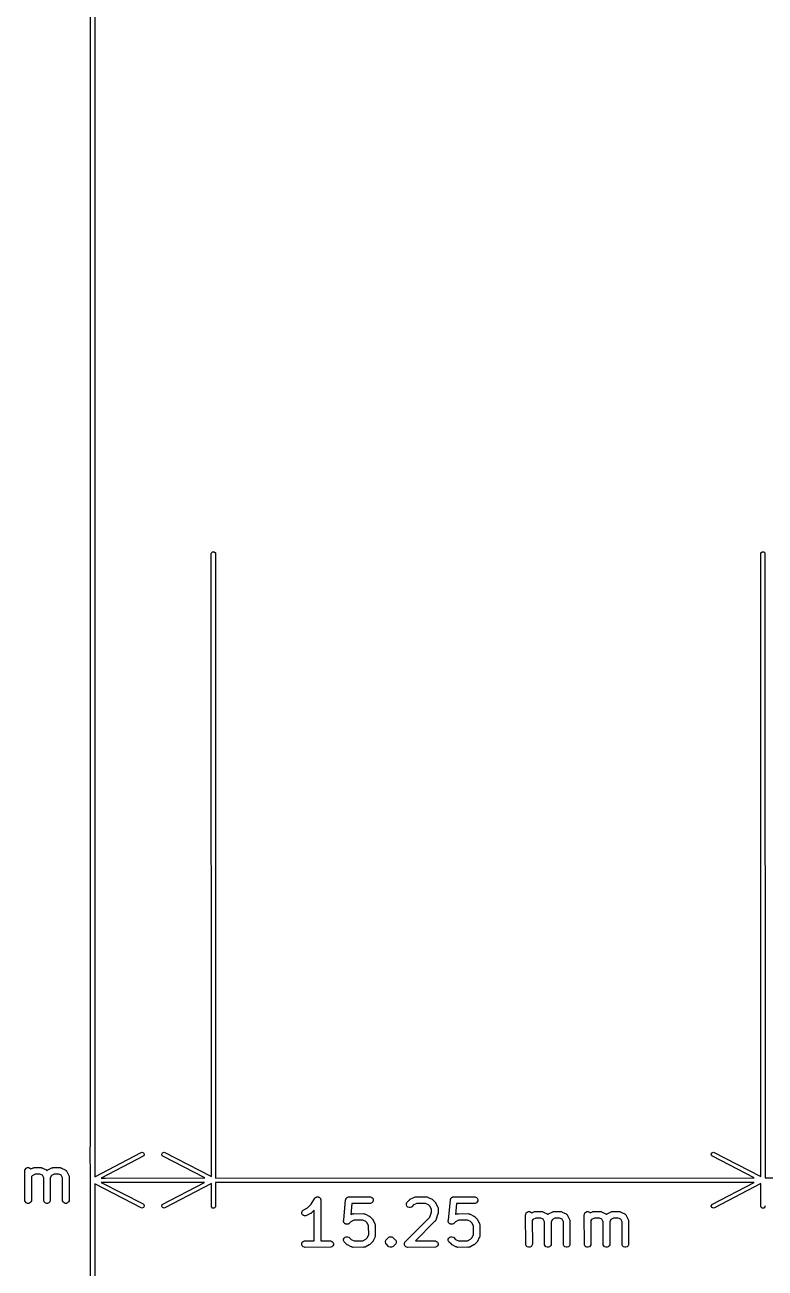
# Model space of a CAD drawing. Extents: x 1.72 to 6, y -6.81 to -0.58.
# Drawn here: x 2.489 to 3.152, y -6.063 to -4.949 of the extents above; entities that cross this region are included whole.
import ezdxf

# ---------------------------------------------------------------- set-up
doc = ezdxf.new("R2010")
doc.units = 0
doc.header["$MEASUREMENT"] = 0
doc.layers.add('BLACK', color=7, linetype='CONTINUOUS')

msp = doc.modelspace()

# ---------------------------------------------------------------- linework, layer by layer
at = {"layer": 'BLACK', "linetype": 'CONTINUOUS'}
for p, q in [((2.5474, -5.954), (2.5473, -4.1456)), ((2.5511, -4.1456), (2.5512, -5.9812)), ((2.6555, -5.4232), (2.6557, -5.4225)), ((2.6557, -5.4225), (2.6567, -5.4214)), ((2.6567, -5.4214), (2.6582, -5.4214)), ((2.6582, -5.4214), (2.6593, -5.4225)), ((2.6593, -5.4225), (2.6594, -5.9824)), ((3.1476, -5.4232), (3.1478, -5.4225)), ((3.1478, -5.4225), (3.1489, -5.4214)), ((3.1489, -5.4214), (3.1504, -5.4214)), ((3.1504, -5.4214), (3.1514, -5.4225)), ((3.1514, -5.4225), (3.1516, -5.9823)), ((2.6557, -5.9811), (2.6555, -5.4232)), ((3.1478, -5.9811), (3.1476, -5.4232)), ((2.5472, -5.9547), (2.5474, -5.954)), ((2.5473, -5.9839), (2.5472, -5.9547)), ((2.5512, -5.9812), (2.5927, -5.9594)), ((2.5951, -5.9624), (2.5569, -5.9824)), ((2.5927, -5.9594), (2.5934, -5.9592)), ((2.5934, -5.9592), (2.5948, -5.9597)), ((2.5948, -5.9597), (2.5955, -5.961)), ((2.5955, -5.961), (2.5951, -5.9624)), ((2.6112, -5.961), (2.6119, -5.9597)), ((2.6116, -5.9624), (2.6112, -5.961)), ((2.6122, -5.9629), (2.6116, -5.9624)), ((2.6119, -5.9597), (2.6133, -5.9592)), ((2.6497, -5.9823), (2.6122, -5.9629)), ((2.6133, -5.9592), (2.6557, -5.9811)), ((3.1033, -5.961), (3.104, -5.9597)), ((3.1037, -5.9624), (3.1033, -5.961)), ((3.1043, -5.9629), (3.1037, -5.9624)), ((3.104, -5.9597), (3.1054, -5.9592)), ((3.1418, -5.9823), (3.1043, -5.9629)), ((3.1054, -5.9592), (3.1478, -5.9811)), ((2.4886, -5.9759), (2.4887, -5.9753)), ((2.4887, -6.0027), (2.4886, -5.9759)), ((2.4887, -5.9753), (2.4891, -5.9743)), ((2.4891, -5.9743), (2.4899, -5.9735)), ((2.4899, -5.9735), (2.491, -5.973)), ((2.491, -5.973), (2.4921, -5.973)), ((2.4921, -5.973), (2.4932, -5.9735)), ((2.4932, -5.9735), (2.494, -5.9742)), ((2.494, -5.9742), (2.4959, -5.9733)), ((2.4978, -5.9789), (2.4951, -5.9803)), ((2.4959, -5.9733), (2.4964, -5.9731)), ((2.4964, -5.9731), (2.4965, -5.9731)), ((2.4965, -5.9731), (2.4966, -5.973)), ((2.4966, -5.973), (2.4972, -5.973)), ((2.4972, -5.973), (2.4976, -5.973)), ((2.4976, -5.973), (2.4976, -5.973)), ((2.4976, -5.973), (2.5028, -5.973)), ((2.502, -5.9788), (2.4978, -5.9789)), ((2.5043, -5.9799), (2.502, -5.9788)), ((2.5028, -5.973), (2.5034, -5.973)), ((2.5034, -5.973), (2.5035, -5.9731)), ((2.5035, -5.9731), (2.5036, -5.9731)), ((2.5036, -5.9731), (2.5041, -5.9733)), ((2.5041, -5.9733), (2.5045, -5.9735)), ((2.5055, -5.9821), (2.5043, -5.9799)), ((2.5045, -5.9735), (2.5045, -5.9735)), ((2.5045, -5.9735), (2.5079, -5.9751)), ((2.5079, -5.9751), (2.508, -5.9752)), ((2.508, -5.9752), (2.508, -5.9752)), ((2.508, -5.9752), (2.5081, -5.9753)), ((2.5081, -5.9753), (2.5084, -5.9755)), ((2.5084, -5.9755), (2.5084, -5.9755)), ((2.5084, -5.9755), (2.5085, -5.9755)), ((2.5085, -5.9755), (2.5087, -5.9754)), ((2.5087, -5.9754), (2.5088, -5.9752)), ((2.5088, -5.9752), (2.5091, -5.9751)), ((2.5091, -5.9751), (2.5127, -5.9733)), ((2.5125, -5.98), (2.5113, -5.9823)), ((2.5147, -5.9789), (2.5125, -5.98)), ((2.5127, -5.9733), (2.5133, -5.9731)), ((2.5133, -5.9731), (2.5134, -5.9731)), ((2.5134, -5.9731), (2.5135, -5.973)), ((2.5135, -5.973), (2.514, -5.973)), ((2.514, -5.973), (2.5144, -5.973)), ((2.5144, -5.973), (2.5145, -5.973)), ((2.5145, -5.973), (2.5197, -5.973)), ((2.5189, -5.9788), (2.5147, -5.9789)), ((2.5212, -5.9799), (2.5189, -5.9788)), ((2.5197, -5.973), (2.5203, -5.973)), ((2.5203, -5.973), (2.5204, -5.9731)), ((2.5204, -5.9731), (2.5205, -5.9731)), ((2.5205, -5.9731), (2.521, -5.9733)), ((2.521, -5.9733), (2.5213, -5.9735)), ((2.5224, -5.9821), (2.5212, -5.9799)), ((2.5213, -5.9735), (2.5214, -5.9735)), ((2.5214, -5.9735), (2.5248, -5.9751)), ((2.5248, -5.9751), (2.5249, -5.9752)), ((2.5249, -5.9752), (2.5249, -5.9752)), ((2.5249, -5.9752), (2.525, -5.9753)), ((2.525, -5.9753), (2.5252, -5.9755)), ((2.5252, -5.9755), (2.5255, -5.9757)), ((2.5255, -5.9757), (2.5258, -5.976)), ((2.5258, -5.976), (2.5259, -5.9762)), ((2.5259, -5.9762), (2.526, -5.9763)), ((2.526, -5.9763), (2.5261, -5.9766)), ((2.5261, -5.9766), (2.528, -5.9802)), ((2.4951, -5.9803), (2.4945, -5.9809)), ((2.4945, -5.9809), (2.4945, -6.0022)), ((2.5055, -6.0027), (2.5055, -5.9821)), ((2.5113, -5.9823), (2.5114, -6.0022)), ((2.5224, -6.0027), (2.5224, -5.9821)), ((2.528, -5.9802), (2.5282, -5.9808)), ((2.5282, -5.9808), (2.5282, -5.9809)), ((2.5282, -5.9809), (2.5282, -5.981)), ((2.5282, -5.981), (2.5282, -5.9815)), ((2.5282, -5.9815), (2.5282, -5.9819)), ((2.5282, -5.9819), (2.5282, -5.982)), ((2.5282, -5.982), (2.5283, -6.0022)), ((2.5473, -5.9841), (2.5473, -5.9839)), ((2.5473, -5.9843), (2.5473, -5.9841)), ((2.5473, -5.9844), (2.5473, -5.9843)), ((2.5473, -5.9846), (2.5473, -5.9844)), ((2.5474, -6.0039), (2.5473, -5.9846)), ((2.5934, -6.0093), (2.5512, -5.9875)), ((2.5512, -5.9875), (2.5512, -6.0032)), ((2.5569, -5.9824), (2.5605, -5.9824)), ((2.5593, -5.9862), (2.557, -5.9862)), ((2.557, -5.9862), (2.5945, -6.0056)), ((2.56, -5.9862), (2.5593, -5.9862)), ((2.5593, -5.9862), (2.5593, -5.9862)), ((2.6495, -5.9862), (2.56, -5.9862)), ((2.5605, -5.9824), (2.6497, -5.9823)), ((2.6116, -6.0061), (2.6495, -5.9862)), ((2.6557, -5.9873), (2.614, -6.0091)), ((2.6557, -6.0081), (2.6557, -5.9873)), ((2.6594, -5.9824), (3.1418, -5.9823)), ((3.1417, -5.9862), (2.6594, -5.9862)), ((2.6594, -5.9862), (2.6594, -6.0073)), ((3.1037, -6.0061), (3.1417, -5.9862)), ((3.1478, -5.9873), (3.1062, -6.0091)), ((3.1478, -6.0081), (3.1478, -5.9873)), ((3.1516, -5.9823), (3.6253, -5.9823)), ((2.4945, -6.0022), (2.4945, -6.0027)), ((2.5114, -6.0022), (2.5113, -6.0027)), ((2.5283, -6.0022), (2.5282, -6.0027)), ((2.7449, -6.0057), (2.7483, -6.0005)), ((2.7483, -6.0005), (2.7487, -6.0001)), ((2.7483, -6.0005), (2.7483, -6.0005)), ((2.7483, -6.0005), (2.7483, -6.0005)), ((2.7483, -6.0005), (2.7483, -6.0005)), ((2.7487, -6.0001), (2.7489, -5.9999)), ((2.7489, -5.9999), (2.7491, -5.9997)), ((2.7491, -5.9997), (2.7494, -5.9996)), ((2.7494, -5.9996), (2.7496, -5.9994)), ((2.7496, -5.9994), (2.7499, -5.9994)), ((2.7499, -5.9994), (2.7502, -5.9993)), ((2.7502, -5.9993), (2.7505, -5.9993)), ((2.7505, -5.9993), (2.7507, -5.9992)), ((2.7507, -5.9992), (2.751, -5.9993)), ((2.751, -5.9993), (2.7513, -5.9993)), ((2.7513, -5.9993), (2.7516, -5.9994)), ((2.7516, -5.9994), (2.7519, -5.9994)), ((2.7519, -5.9994), (2.7521, -5.9996)), ((2.7521, -5.9996), (2.7524, -5.9997)), ((2.7524, -5.9997), (2.7526, -5.9999)), ((2.7526, -5.9999), (2.7528, -6.0001)), ((2.7528, -6.0001), (2.753, -6.0003)), ((2.753, -6.0003), (2.7532, -6.0005)), ((2.7532, -6.0005), (2.7533, -6.0008)), ((2.7533, -6.0008), (2.7535, -6.001)), ((2.7535, -6.001), (2.7535, -6.0013)), ((2.7535, -6.0013), (2.7536, -6.0016)), ((2.7536, -6.0016), (2.7536, -6.0019)), ((2.7536, -6.0019), (2.7537, -6.0022)), ((2.7537, -6.0022), (2.7536, -6.0024)), ((2.7742, -6.0202), (2.7759, -6.0019)), ((2.7759, -6.0019), (2.776, -6.0017)), ((2.776, -6.0013), (2.7763, -6.0009)), ((2.776, -6.0015), (2.776, -6.0013)), ((2.776, -6.0016), (2.776, -6.0015)), ((2.776, -6.0017), (2.776, -6.0016)), ((2.7763, -6.0009), (2.7764, -6.0005)), ((2.7764, -6.0005), (2.7765, -6.0004)), ((2.7765, -6.0004), (2.7766, -6.0003)), ((2.7766, -6.0003), (2.7769, -6)), ((2.7769, -6), (2.7772, -5.9997)), ((2.7772, -5.9997), (2.7774, -5.9996)), ((2.7774, -5.9996), (2.7775, -5.9996)), ((2.7775, -5.9996), (2.7779, -5.9994)), ((2.7779, -5.9994), (2.7783, -5.9993)), ((2.7783, -5.9993), (2.7784, -5.9993)), ((2.7784, -5.9993), (2.7786, -5.9992)), ((2.7786, -5.9992), (2.779, -5.9993)), ((2.779, -5.9993), (2.7976, -5.9992)), ((2.7976, -5.9992), (2.7982, -5.9993)), ((2.7982, -5.9993), (2.7993, -5.9997)), ((2.7993, -5.9997), (2.8001, -6.0005)), ((2.8001, -6.0005), (2.8005, -6.0016)), ((2.8005, -6.0016), (2.8005, -6.0027)), ((2.8308, -6.0043), (2.833, -6.0019)), ((2.833, -6.0019), (2.8333, -6.0018)), ((2.8333, -6.0018), (2.8333, -6.0017)), ((2.8333, -6.0017), (2.8334, -6.0017)), ((2.8334, -6.0017), (2.8335, -6.0016)), ((2.8335, -6.0016), (2.8338, -6.0014)), ((2.8338, -6.0014), (2.8375, -5.9995)), ((2.8375, -5.9995), (2.8381, -5.9993)), ((2.8381, -5.9993), (2.8382, -5.9993)), ((2.8382, -5.9993), (2.8383, -5.9993)), ((2.8383, -5.9993), (2.8388, -5.9993)), ((2.8388, -5.9993), (2.8392, -5.9992)), ((2.8392, -5.9992), (2.8393, -5.9993)), ((2.8393, -5.9993), (2.8482, -5.9992)), ((2.8482, -5.9992), (2.8488, -5.9993)), ((2.8488, -5.9993), (2.8489, -5.9993)), ((2.8489, -5.9993), (2.849, -5.9993)), ((2.849, -5.9993), (2.8495, -5.9996)), ((2.8495, -5.9996), (2.8499, -5.9997)), ((2.8499, -5.9997), (2.8499, -5.9998)), ((2.8499, -5.9998), (2.8533, -6.0014)), ((2.8533, -6.0014), (2.8536, -6.0015)), ((2.8536, -6.0015), (2.8536, -6.0016)), ((2.8536, -6.0016), (2.8537, -6.0016)), ((2.8537, -6.0016), (2.8538, -6.0017)), ((2.8538, -6.0017), (2.854, -6.002)), ((2.854, -6.002), (2.8559, -6.0038)), ((2.8679, -6.0202), (2.8697, -6.0019)), ((2.8697, -6.0015), (2.8698, -6.0013)), ((2.8697, -6.0016), (2.8697, -6.0015)), ((2.8697, -6.0017), (2.8697, -6.0016)), ((2.8697, -6.0019), (2.8697, -6.0017)), ((2.8698, -6.0013), (2.87, -6.0009)), ((2.87, -6.0009), (2.8702, -6.0005)), ((2.8702, -6.0005), (2.8703, -6.0004)), ((2.8703, -6.0003), (2.8707, -6)), ((2.8703, -6.0004), (2.8703, -6.0003)), ((2.8707, -6), (2.871, -5.9997)), ((2.871, -5.9997), (2.8711, -5.9996)), ((2.8711, -5.9996), (2.8712, -5.9996)), ((2.8712, -5.9996), (2.8716, -5.9994)), ((2.8716, -5.9994), (2.872, -5.9993)), ((2.872, -5.9993), (2.8722, -5.9993)), ((2.8722, -5.9993), (2.8723, -5.9992)), ((2.8723, -5.9992), (2.8727, -5.9993)), ((2.8727, -5.9993), (2.8914, -5.9992)), ((2.8914, -5.9992), (2.8919, -5.9993)), ((2.8919, -5.9993), (2.893, -5.9997)), ((2.893, -5.9997), (2.8938, -6.0005)), ((2.8938, -6.0005), (2.8943, -6.0016)), ((2.8943, -6.0016), (2.8943, -6.0027)), ((2.4891, -6.0038), (2.4887, -6.0027)), ((2.4899, -6.0046), (2.4891, -6.0038)), ((2.491, -6.0051), (2.4899, -6.0046)), ((2.4921, -6.0051), (2.491, -6.0051)), ((2.4932, -6.0046), (2.4921, -6.0051)), ((2.494, -6.0038), (2.4932, -6.0046)), ((2.4945, -6.0027), (2.494, -6.0038)), ((2.506, -6.0038), (2.5055, -6.0027)), ((2.5068, -6.0046), (2.506, -6.0038)), ((2.5079, -6.0051), (2.5068, -6.0046)), ((2.509, -6.0051), (2.5079, -6.0051)), ((2.5101, -6.0046), (2.509, -6.0051)), ((2.5109, -6.0038), (2.5101, -6.0046)), ((2.5113, -6.0027), (2.5109, -6.0038)), ((2.5229, -6.0038), (2.5224, -6.0027)), ((2.5237, -6.0046), (2.5229, -6.0038)), ((2.5247, -6.0051), (2.5237, -6.0046)), ((2.5259, -6.0051), (2.5247, -6.0051)), ((2.5269, -6.0046), (2.5259, -6.0051)), ((2.5278, -6.0038), (2.5269, -6.0046)), ((2.5282, -6.0027), (2.5278, -6.0038)), ((2.5474, -6.2776), (2.5474, -6.0039)), ((2.5512, -6.0032), (2.5512, -6.0073)), ((2.5512, -6.0073), (2.5512, -6.0074)), ((2.5512, -6.0074), (2.5512, -6.2776)), ((2.5948, -6.0088), (2.5934, -6.0093)), ((2.5945, -6.0056), (2.5951, -6.0061)), ((2.5955, -6.0075), (2.5948, -6.0088)), ((2.5951, -6.0061), (2.5955, -6.0075)), ((2.6112, -6.0075), (2.6116, -6.0061)), ((2.6119, -6.0088), (2.6112, -6.0075)), ((2.6133, -6.0093), (2.6119, -6.0088)), ((2.614, -6.0091), (2.6133, -6.0093)), ((2.6567, -6.0092), (2.6557, -6.0081)), ((2.6582, -6.0092), (2.6567, -6.0092)), ((2.6593, -6.0081), (2.6582, -6.0092)), ((2.6594, -6.0073), (2.6593, -6.0081)), ((2.7366, -6.013), (2.7369, -6.0119)), ((2.7367, -6.0142), (2.7366, -6.013)), ((2.7369, -6.0119), (2.7377, -6.0111)), ((2.7377, -6.0111), (2.7416, -6.0091)), ((2.7416, -6.0091), (2.7449, -6.0057)), ((2.7478, -6.0111), (2.7453, -6.0136)), ((2.7478, -6.0386), (2.7478, -6.0111)), ((2.7536, -6.0024), (2.7537, -6.0386)), ((2.7815, -6.0051), (2.7805, -6.0149)), ((2.7982, -6.0051), (2.7815, -6.0051)), ((2.7993, -6.0046), (2.7982, -6.0051)), ((2.8001, -6.0038), (2.7993, -6.0046)), ((2.8005, -6.0027), (2.8001, -6.0038)), ((2.8303, -6.0053), (2.8308, -6.0043)), ((2.8303, -6.0065), (2.8303, -6.0053)), ((2.8308, -6.0075), (2.8303, -6.0065)), ((2.8316, -6.0084), (2.8308, -6.0075)), ((2.8327, -6.0088), (2.8316, -6.0084)), ((2.8338, -6.0088), (2.8327, -6.0088)), ((2.8349, -6.0084), (2.8338, -6.0088)), ((2.8353, -6.008), (2.8349, -6.0084)), ((2.8368, -6.0065), (2.8353, -6.008)), ((2.8395, -6.0051), (2.8368, -6.0065)), ((2.8475, -6.0051), (2.8395, -6.0051)), ((2.8502, -6.0064), (2.8475, -6.0051)), ((2.8514, -6.0076), (2.8502, -6.0064)), ((2.8528, -6.0103), (2.8514, -6.0076)), ((2.8514, -6.0174), (2.8528, -6.0128)), ((2.8528, -6.0128), (2.8528, -6.0103)), ((2.8559, -6.0038), (2.8561, -6.004)), ((2.8561, -6.004), (2.8562, -6.0041)), ((2.8562, -6.0041), (2.8562, -6.0042)), ((2.8562, -6.0042), (2.8563, -6.0043)), ((2.8563, -6.0043), (2.8565, -6.0046)), ((2.8565, -6.0046), (2.8584, -6.0083)), ((2.8584, -6.0083), (2.8586, -6.0089)), ((2.8586, -6.0089), (2.8586, -6.009)), ((2.8586, -6.009), (2.8586, -6.0091)), ((2.8586, -6.0091), (2.8586, -6.0097)), ((2.8586, -6.0097), (2.8587, -6.01)), ((2.8587, -6.01), (2.8586, -6.0101)), ((2.8586, -6.0101), (2.8587, -6.0134)), ((2.8587, -6.0134), (2.8587, -6.0137)), ((2.8752, -6.0051), (2.8743, -6.0149)), ((2.8919, -6.0051), (2.8752, -6.0051)), ((2.893, -6.0046), (2.8919, -6.0051)), ((2.8938, -6.0038), (2.893, -6.0046)), ((2.8943, -6.0027), (2.8938, -6.0038)), ((2.9376, -6.0136), (2.9385, -6.0128)), ((2.9385, -6.0128), (2.9395, -6.0124)), ((2.9395, -6.0124), (2.9407, -6.0124)), ((2.9407, -6.0124), (2.9417, -6.0128)), ((2.9417, -6.0128), (2.9425, -6.0136)), ((2.9425, -6.0136), (2.9444, -6.0126)), ((2.9444, -6.0126), (2.9449, -6.0124)), ((2.9449, -6.0124), (2.9451, -6.0124)), ((2.9451, -6.0124), (2.9451, -6.0124)), ((2.9451, -6.0124), (2.9457, -6.0124)), ((2.9457, -6.0124), (2.9461, -6.0124)), ((2.9461, -6.0124), (2.9462, -6.0124)), ((2.9462, -6.0124), (2.9513, -6.0123)), ((2.9513, -6.0123), (2.9519, -6.0124)), ((2.9519, -6.0124), (2.952, -6.0124)), ((2.952, -6.0124), (2.9521, -6.0124)), ((2.9521, -6.0124), (2.9526, -6.0127)), ((2.9526, -6.0127), (2.953, -6.0128)), ((2.953, -6.0128), (2.953, -6.0129)), ((2.953, -6.0129), (2.9564, -6.0145)), ((2.9577, -6.0145), (2.9613, -6.0126)), ((2.9613, -6.0126), (2.9618, -6.0124)), ((2.9618, -6.0124), (2.9619, -6.0124)), ((2.9619, -6.0124), (2.962, -6.0124)), ((2.962, -6.0124), (2.9626, -6.0124)), ((2.9626, -6.0124), (2.963, -6.0124)), ((2.963, -6.0124), (2.9682, -6.0123)), ((2.963, -6.0124), (2.963, -6.0124)), ((2.9682, -6.0123), (2.9688, -6.0124)), ((2.9688, -6.0124), (2.9689, -6.0124)), ((2.9689, -6.0124), (2.969, -6.0124)), ((2.969, -6.0124), (2.9695, -6.0127)), ((2.9695, -6.0127), (2.9699, -6.0128)), ((2.9699, -6.0128), (2.9699, -6.0129)), ((2.9699, -6.0129), (2.9733, -6.0145)), ((2.9901, -6.0136), (2.991, -6.0128)), ((2.991, -6.0128), (2.992, -6.0124)), ((2.992, -6.0124), (2.9932, -6.0124)), ((2.9932, -6.0124), (2.9942, -6.0128)), ((2.9942, -6.0128), (2.995, -6.0136)), ((2.995, -6.0136), (2.9969, -6.0126)), ((2.9969, -6.0126), (2.9974, -6.0124)), ((2.9974, -6.0124), (2.9975, -6.0124)), ((2.9975, -6.0124), (2.9976, -6.0124)), ((2.9976, -6.0124), (2.9982, -6.0124)), ((2.9982, -6.0124), (2.9986, -6.0124)), ((2.9986, -6.0124), (2.9987, -6.0124)), ((2.9987, -6.0124), (3.0038, -6.0123)), ((3.0038, -6.0123), (3.0044, -6.0124)), ((3.0044, -6.0124), (3.0045, -6.0124)), ((3.0045, -6.0124), (3.0046, -6.0124)), ((3.0046, -6.0124), (3.0051, -6.0127)), ((3.0051, -6.0127), (3.0055, -6.0128)), ((3.0055, -6.0128), (3.0055, -6.0129)), ((3.0055, -6.0129), (3.0089, -6.0145)), ((3.0102, -6.0145), (3.0138, -6.0126)), ((3.0138, -6.0126), (3.0143, -6.0124)), ((3.0143, -6.0124), (3.0144, -6.0124)), ((3.0144, -6.0124), (3.0145, -6.0124)), ((3.0145, -6.0124), (3.0151, -6.0124)), ((3.0151, -6.0124), (3.0155, -6.0124)), ((3.0155, -6.0124), (3.0207, -6.0123)), ((3.0155, -6.0124), (3.0155, -6.0124)), ((3.0207, -6.0123), (3.0213, -6.0124)), ((3.0213, -6.0124), (3.0214, -6.0124)), ((3.0214, -6.0124), (3.0215, -6.0124)), ((3.0215, -6.0124), (3.022, -6.0127)), ((3.022, -6.0127), (3.0224, -6.0128)), ((3.0224, -6.0128), (3.0224, -6.0129)), ((3.0224, -6.0129), (3.0258, -6.0145)), ((3.1033, -6.0075), (3.1037, -6.0061)), ((3.104, -6.0088), (3.1033, -6.0075)), ((3.1054, -6.0093), (3.104, -6.0088)), ((3.1062, -6.0091), (3.1054, -6.0093)), ((3.1489, -6.0092), (3.1478, -6.0081)), ((3.1504, -6.0092), (3.1489, -6.0092)), ((3.1514, -6.0081), (3.1504, -6.0092)), ((3.1516, -6.0073), (3.1514, -6.0081)), ((2.7372, -6.0152), (2.7367, -6.0142)), ((2.738, -6.016), (2.7372, -6.0152)), ((2.7391, -6.0163), (2.738, -6.016)), ((2.7403, -6.0163), (2.7391, -6.0163)), ((2.7408, -6.016), (2.7403, -6.0163)), ((2.7445, -6.0141), (2.7408, -6.016)), ((2.7449, -6.014), (2.7445, -6.0141)), ((2.745, -6.0139), (2.7449, -6.014)), ((2.7451, -6.0139), (2.745, -6.0139)), ((2.7453, -6.0136), (2.7451, -6.0138)), ((2.7451, -6.0138), (2.7451, -6.0139)), ((2.7741, -6.0203), (2.7742, -6.0202)), ((2.7741, -6.0207), (2.7741, -6.0203)), ((2.7741, -6.0212), (2.7741, -6.0207)), ((2.7741, -6.0213), (2.7741, -6.0212)), ((2.7741, -6.0215), (2.7741, -6.0213)), ((2.7743, -6.0219), (2.7741, -6.0215)), ((2.7744, -6.0223), (2.7743, -6.0219)), ((2.7745, -6.0224), (2.7744, -6.0223)), ((2.7745, -6.0225), (2.7745, -6.0224)), ((2.7748, -6.0229), (2.7745, -6.0225)), ((2.7751, -6.0232), (2.7748, -6.0229)), ((2.7753, -6.0233), (2.7751, -6.0232)), ((2.7754, -6.0234), (2.7753, -6.0233)), ((2.7758, -6.0235), (2.7754, -6.0234)), ((2.7761, -6.0237), (2.7758, -6.0235)), ((2.7763, -6.0237), (2.7761, -6.0237)), ((2.7764, -6.0238), (2.7763, -6.0237)), ((2.7769, -6.0238), (2.7764, -6.0238)), ((2.7773, -6.0238), (2.7769, -6.0238)), ((2.7774, -6.0238), (2.7773, -6.0238)), ((2.7776, -6.0238), (2.7774, -6.0238)), ((2.778, -6.0236), (2.7776, -6.0238)), ((2.7784, -6.0235), (2.778, -6.0236)), ((2.7785, -6.0234), (2.7784, -6.0235)), ((2.7786, -6.0234), (2.7785, -6.0234)), ((2.7791, -6.023), (2.7786, -6.0234)), ((2.7805, -6.0215), (2.7791, -6.023)), ((2.7805, -6.0149), (2.7813, -6.0145)), ((2.7832, -6.0201), (2.7805, -6.0215)), ((2.7813, -6.0145), (2.7818, -6.0143)), ((2.7818, -6.0143), (2.7819, -6.0143)), ((2.7819, -6.0143), (2.782, -6.0143)), ((2.782, -6.0143), (2.7826, -6.0143)), ((2.7826, -6.0143), (2.783, -6.0142)), ((2.783, -6.0142), (2.7831, -6.0143)), ((2.7831, -6.0143), (2.792, -6.0142)), ((2.7912, -6.0201), (2.7832, -6.0201)), ((2.7939, -6.0214), (2.7912, -6.0201)), ((2.792, -6.0142), (2.7926, -6.0143)), ((2.7926, -6.0143), (2.7927, -6.0143)), ((2.7927, -6.0143), (2.7928, -6.0143)), ((2.7928, -6.0143), (2.7933, -6.0146)), ((2.7933, -6.0146), (2.7936, -6.0147)), ((2.7936, -6.0147), (2.7937, -6.0147)), ((2.7937, -6.0147), (2.7971, -6.0164)), ((2.7952, -6.0226), (2.7939, -6.0214)), ((2.7965, -6.0253), (2.7952, -6.0226)), ((2.7971, -6.0164), (2.7973, -6.0165)), ((2.7973, -6.0165), (2.7974, -6.0166)), ((2.7974, -6.0166), (2.7974, -6.0166)), ((2.7974, -6.0166), (2.7976, -6.0167)), ((2.7976, -6.0167), (2.7978, -6.017)), ((2.7978, -6.017), (2.7997, -6.0188)), ((2.7997, -6.0188), (2.7999, -6.019)), ((2.7999, -6.019), (2.8, -6.0191)), ((2.8, -6.0191), (2.8, -6.0192)), ((2.8, -6.0192), (2.8001, -6.0193)), ((2.8001, -6.0193), (2.8002, -6.0196)), ((2.8002, -6.0196), (2.8021, -6.0233)), ((2.8021, -6.0233), (2.8023, -6.0239)), ((2.8023, -6.0239), (2.8023, -6.024)), ((2.8023, -6.024), (2.8024, -6.0241)), ((2.8024, -6.0241), (2.8024, -6.0246)), ((2.8289, -6.0399), (2.8514, -6.0174)), ((2.8556, -6.0214), (2.8384, -6.0386)), ((2.8557, -6.0214), (2.8556, -6.0214)), ((2.856, -6.021), (2.8557, -6.0214)), ((2.8563, -6.0207), (2.856, -6.021)), ((2.8564, -6.0206), (2.8563, -6.0207)), ((2.8567, -6.02), (2.8564, -6.0205)), ((2.8564, -6.0205), (2.8564, -6.0206)), ((2.8585, -6.0144), (2.8567, -6.02)), ((2.8586, -6.014), (2.8585, -6.0144)), ((2.8587, -6.0138), (2.8586, -6.0138)), ((2.8586, -6.0138), (2.8586, -6.014)), ((2.8587, -6.0137), (2.8587, -6.0138)), ((2.8678, -6.0203), (2.8679, -6.0202)), ((2.8678, -6.0207), (2.8678, -6.0203)), ((2.8678, -6.0212), (2.8678, -6.0207)), ((2.8678, -6.0213), (2.8678, -6.0212)), ((2.8678, -6.0215), (2.8678, -6.0213)), ((2.868, -6.0219), (2.8678, -6.0215)), ((2.8681, -6.0223), (2.868, -6.0219)), ((2.8682, -6.0224), (2.8681, -6.0223)), ((2.8683, -6.0225), (2.8682, -6.0224)), ((2.8686, -6.0229), (2.8683, -6.0225)), ((2.8689, -6.0232), (2.8686, -6.0229)), ((2.869, -6.0233), (2.8689, -6.0232)), ((2.8691, -6.0234), (2.869, -6.0233)), ((2.8695, -6.0235), (2.8691, -6.0234)), ((2.8699, -6.0237), (2.8695, -6.0235)), ((2.87, -6.0237), (2.8699, -6.0237)), ((2.8702, -6.0238), (2.87, -6.0237)), ((2.8706, -6.0238), (2.8702, -6.0238)), ((2.871, -6.0238), (2.8706, -6.0238)), ((2.8712, -6.0238), (2.871, -6.0238)), ((2.8713, -6.0238), (2.8712, -6.0238)), ((2.8717, -6.0236), (2.8713, -6.0238)), ((2.8721, -6.0235), (2.8717, -6.0236)), ((2.8722, -6.0234), (2.8721, -6.0235)), ((2.8724, -6.0234), (2.8722, -6.0234)), ((2.8728, -6.023), (2.8724, -6.0234)), ((2.8743, -6.0215), (2.8728, -6.023)), ((2.8743, -6.0149), (2.875, -6.0145)), ((2.877, -6.0201), (2.8743, -6.0215)), ((2.875, -6.0145), (2.8756, -6.0143)), ((2.8756, -6.0143), (2.8757, -6.0143)), ((2.8757, -6.0143), (2.8758, -6.0143)), ((2.8758, -6.0143), (2.8763, -6.0143)), ((2.8763, -6.0143), (2.8767, -6.0142)), ((2.8767, -6.0142), (2.8768, -6.0143)), ((2.8768, -6.0143), (2.8857, -6.0142)), ((2.885, -6.0201), (2.877, -6.0201)), ((2.8877, -6.0214), (2.885, -6.0201)), ((2.8857, -6.0142), (2.8863, -6.0143)), ((2.8863, -6.0143), (2.8864, -6.0143)), ((2.8864, -6.0143), (2.8865, -6.0143)), ((2.8865, -6.0143), (2.887, -6.0146)), ((2.887, -6.0146), (2.8874, -6.0147)), ((2.8874, -6.0147), (2.8874, -6.0147)), ((2.8874, -6.0147), (2.8908, -6.0164)), ((2.8889, -6.0226), (2.8877, -6.0214)), ((2.8903, -6.0253), (2.8889, -6.0226)), ((2.8908, -6.0164), (2.8911, -6.0165)), ((2.8911, -6.0165), (2.8911, -6.0166)), ((2.8911, -6.0166), (2.8912, -6.0166)), ((2.8912, -6.0166), (2.8913, -6.0167)), ((2.8913, -6.0167), (2.8915, -6.017)), ((2.8915, -6.017), (2.8934, -6.0188)), ((2.8934, -6.0188), (2.8936, -6.019)), ((2.8936, -6.019), (2.8937, -6.0191)), ((2.8937, -6.0191), (2.8937, -6.0192)), ((2.8937, -6.0192), (2.8938, -6.0193)), ((2.8938, -6.0193), (2.894, -6.0196)), ((2.894, -6.0196), (2.8959, -6.0233)), ((2.8959, -6.0233), (2.8961, -6.0239)), ((2.8961, -6.0239), (2.8961, -6.024)), ((2.8961, -6.024), (2.8961, -6.0241)), ((2.8961, -6.0241), (2.8961, -6.0246)), ((2.9371, -6.0153), (2.9372, -6.0147)), ((2.9372, -6.0421), (2.9371, -6.0153)), ((2.9372, -6.0147), (2.9376, -6.0136)), ((2.9436, -6.0196), (2.943, -6.0203)), ((2.943, -6.0203), (2.9431, -6.0415)), ((2.9463, -6.0182), (2.9436, -6.0196)), ((2.9506, -6.0182), (2.9463, -6.0182)), ((2.9529, -6.0193), (2.9506, -6.0182)), ((2.954, -6.0215), (2.9529, -6.0193)), ((2.9541, -6.0421), (2.954, -6.0215)), ((2.9564, -6.0145), (2.9565, -6.0146)), ((2.9565, -6.0146), (2.9566, -6.0146)), ((2.9566, -6.0146), (2.9566, -6.0146)), ((2.9566, -6.0146), (2.9569, -6.0148)), ((2.9569, -6.0148), (2.957, -6.0149)), ((2.957, -6.0148), (2.9572, -6.0147)), ((2.957, -6.0149), (2.957, -6.0148)), ((2.9572, -6.0147), (2.9574, -6.0146)), ((2.9574, -6.0146), (2.9577, -6.0145)), ((2.961, -6.0194), (2.9599, -6.0217)), ((2.9599, -6.0217), (2.9599, -6.0415)), ((2.9632, -6.0182), (2.961, -6.0194)), ((2.9675, -6.0182), (2.9632, -6.0182)), ((2.9698, -6.0193), (2.9675, -6.0182)), ((2.9709, -6.0215), (2.9698, -6.0193)), ((2.971, -6.0421), (2.9709, -6.0215)), ((2.9733, -6.0145), (2.9734, -6.0146)), ((2.9734, -6.0146), (2.9734, -6.0146)), ((2.9734, -6.0146), (2.9735, -6.0146)), ((2.9735, -6.0146), (2.9738, -6.0148)), ((2.9738, -6.0148), (2.974, -6.0151)), ((2.974, -6.0151), (2.9743, -6.0153)), ((2.9743, -6.0153), (2.9744, -6.0155)), ((2.9744, -6.0155), (2.9745, -6.0157)), ((2.9745, -6.0157), (2.9746, -6.016)), ((2.9746, -6.016), (2.9765, -6.0196)), ((2.9765, -6.0196), (2.9767, -6.0201)), ((2.9767, -6.0201), (2.9767, -6.0202)), ((2.9767, -6.0202), (2.9767, -6.0203)), ((2.9767, -6.0203), (2.9767, -6.0208)), ((2.9767, -6.0208), (2.9768, -6.0213)), ((2.9768, -6.0213), (2.9767, -6.0214)), ((2.9767, -6.0214), (2.9768, -6.0415)), ((2.9896, -6.0153), (2.9897, -6.0147)), ((2.9897, -6.0421), (2.9896, -6.0153)), ((2.9897, -6.0147), (2.9901, -6.0136)), ((2.9961, -6.0196), (2.9955, -6.0203)), ((2.9955, -6.0203), (2.9955, -6.0415)), ((2.9988, -6.0182), (2.9961, -6.0196)), ((3.0031, -6.0182), (2.9988, -6.0182)), ((3.0054, -6.0193), (3.0031, -6.0182)), ((3.0065, -6.0215), (3.0054, -6.0193)), ((3.0066, -6.0421), (3.0065, -6.0215)), ((3.0089, -6.0145), (3.009, -6.0146)), ((3.009, -6.0146), (3.0091, -6.0146)), ((3.0091, -6.0146), (3.0091, -6.0146)), ((3.0091, -6.0146), (3.0094, -6.0148)), ((3.0094, -6.0148), (3.0095, -6.0149)), ((3.0095, -6.0148), (3.0097, -6.0147)), ((3.0095, -6.0149), (3.0095, -6.0148)), ((3.0097, -6.0147), (3.0099, -6.0146)), ((3.0099, -6.0146), (3.0102, -6.0145)), ((3.0135, -6.0194), (3.0124, -6.0217)), ((3.0124, -6.0217), (3.0124, -6.0415)), ((3.0157, -6.0182), (3.0135, -6.0194)), ((3.0199, -6.0182), (3.0157, -6.0182)), ((3.0223, -6.0193), (3.0199, -6.0182)), ((3.0234, -6.0215), (3.0223, -6.0193)), ((3.0234, -6.0421), (3.0234, -6.0215)), ((3.0258, -6.0145), (3.0259, -6.0146)), ((3.0259, -6.0146), (3.0259, -6.0146)), ((3.0259, -6.0146), (3.026, -6.0146)), ((3.026, -6.0146), (3.0263, -6.0148)), ((3.0263, -6.0148), (3.0265, -6.0151)), ((3.0265, -6.0151), (3.0268, -6.0153)), ((3.0268, -6.0153), (3.0269, -6.0155)), ((3.0269, -6.0155), (3.027, -6.0157)), ((3.027, -6.0157), (3.0271, -6.016)), ((3.0271, -6.016), (3.029, -6.0196)), ((3.029, -6.0196), (3.0292, -6.0201)), ((3.0292, -6.0201), (3.0292, -6.0202)), ((3.0292, -6.0202), (3.0292, -6.0203)), ((3.0292, -6.0203), (3.0292, -6.0208)), ((3.0292, -6.0208), (3.0293, -6.0213)), ((3.0293, -6.0213), (3.0292, -6.0214)), ((3.0292, -6.0214), (3.0293, -6.0415)), ((2.7745, -6.0361), (2.7754, -6.0353)), ((2.7754, -6.0353), (2.7764, -6.0349)), ((2.7764, -6.0349), (2.7776, -6.0349)), ((2.7776, -6.0349), (2.7786, -6.0353)), ((2.7786, -6.0353), (2.7807, -6.0373)), ((2.7953, -6.036), (2.7966, -6.0333)), ((2.7966, -6.0333), (2.7965, -6.0253)), ((2.8021, -6.0353), (2.8019, -6.0357)), ((2.8019, -6.0357), (2.8019, -6.0357)), ((2.8023, -6.0348), (2.8021, -6.0353)), ((2.8024, -6.0346), (2.8023, -6.0347)), ((2.8023, -6.0347), (2.8023, -6.0348)), ((2.8024, -6.0246), (2.8024, -6.025)), ((2.8024, -6.025), (2.8024, -6.0251)), ((2.8024, -6.0251), (2.8024, -6.034)), ((2.8024, -6.034), (2.8024, -6.0346)), ((2.8143, -6.0357), (2.8147, -6.0353)), ((2.8147, -6.0353), (2.8153, -6.0351)), ((2.8147, -6.0353), (2.8147, -6.0353)), ((2.8153, -6.0351), (2.8158, -6.0349)), ((2.8158, -6.0349), (2.8169, -6.0349)), ((2.8169, -6.0349), (2.8169, -6.0349)), ((2.8169, -6.0349), (2.8174, -6.0351)), ((2.8174, -6.0351), (2.818, -6.0353)), ((2.818, -6.0353), (2.818, -6.0353)), ((2.818, -6.0353), (2.8203, -6.0376)), ((2.8683, -6.0361), (2.8691, -6.0353)), ((2.8691, -6.0353), (2.8702, -6.0349)), ((2.8702, -6.0349), (2.8713, -6.0349)), ((2.8713, -6.0349), (2.8724, -6.0353)), ((2.8724, -6.0353), (2.8744, -6.0373)), ((2.889, -6.036), (2.8903, -6.0333)), ((2.8903, -6.0333), (2.8903, -6.0253)), ((2.8957, -6.0357), (2.8956, -6.0357)), ((2.8958, -6.0353), (2.8957, -6.0357)), ((2.8961, -6.0348), (2.8958, -6.0353)), ((2.8961, -6.0246), (2.8962, -6.025)), ((2.8962, -6.025), (2.8961, -6.0251)), ((2.8961, -6.0251), (2.8962, -6.034)), ((2.8962, -6.034), (2.8961, -6.0346)), ((2.8961, -6.0346), (2.8961, -6.0347)), ((2.8961, -6.0347), (2.8961, -6.0348)), ((2.7366, -6.041), (2.737, -6.0399)), ((2.7366, -6.0421), (2.7366, -6.041)), ((2.737, -6.0432), (2.7366, -6.0421)), ((2.737, -6.0399), (2.7379, -6.0391)), ((2.7379, -6.044), (2.737, -6.0432)), ((2.7379, -6.0391), (2.7389, -6.0386)), ((2.7389, -6.0444), (2.7379, -6.044)), ((2.7389, -6.0386), (2.7478, -6.0386)), ((2.7395, -6.0445), (2.7389, -6.0444)), ((2.7626, -6.0444), (2.7395, -6.0445)), ((2.7537, -6.0386), (2.762, -6.0386)), ((2.762, -6.0386), (2.7626, -6.0386)), ((2.7626, -6.0386), (2.7636, -6.0391)), ((2.7636, -6.044), (2.7626, -6.0444)), ((2.7636, -6.0391), (2.7645, -6.0399)), ((2.7645, -6.0432), (2.7636, -6.044)), ((2.7645, -6.0399), (2.7649, -6.041)), ((2.7649, -6.0421), (2.7645, -6.0432)), ((2.7649, -6.041), (2.7649, -6.0421)), ((2.7741, -6.0372), (2.7745, -6.0361)), ((2.7741, -6.0384), (2.7741, -6.0372)), ((2.7745, -6.0394), (2.7741, -6.0384)), ((2.7749, -6.0399), (2.7745, -6.0394)), ((2.7768, -6.0417), (2.7749, -6.0399)), ((2.7771, -6.042), (2.7768, -6.0417)), ((2.7772, -6.0421), (2.7771, -6.042)), ((2.7773, -6.0421), (2.7772, -6.0421)), ((2.7772, -6.0421), (2.7772, -6.0421)), ((2.7776, -6.0423), (2.7773, -6.0421)), ((2.7809, -6.0439), (2.7776, -6.0423)), ((2.7807, -6.0373), (2.7834, -6.0386)), ((2.781, -6.044), (2.7809, -6.0439)), ((2.7813, -6.0441), (2.781, -6.044)), ((2.7818, -6.0444), (2.7813, -6.0441)), ((2.7819, -6.0444), (2.7818, -6.0444)), ((2.782, -6.0444), (2.7819, -6.0444)), ((2.7826, -6.0445), (2.782, -6.0444)), ((2.7915, -6.0444), (2.7826, -6.0445)), ((2.7834, -6.0386), (2.7914, -6.0386)), ((2.7914, -6.0386), (2.7941, -6.0372)), ((2.7916, -6.0445), (2.7915, -6.0444)), ((2.7921, -6.0444), (2.7916, -6.0445)), ((2.7926, -6.0444), (2.7921, -6.0444)), ((2.7927, -6.0444), (2.7926, -6.0444)), ((2.7928, -6.0444), (2.7927, -6.0444)), ((2.7933, -6.0442), (2.7928, -6.0444)), ((2.797, -6.0423), (2.7933, -6.0442)), ((2.7941, -6.0372), (2.7953, -6.036)), ((2.7974, -6.0421), (2.797, -6.0423)), ((2.7975, -6.042), (2.7974, -6.0421)), ((2.7976, -6.042), (2.7975, -6.042)), ((2.7978, -6.0417), (2.7976, -6.0419)), ((2.7976, -6.0419), (2.7976, -6.042)), ((2.7997, -6.0398), (2.7978, -6.0417)), ((2.8, -6.0396), (2.7997, -6.0398)), ((2.8001, -6.0394), (2.8, -6.0395)), ((2.8, -6.0395), (2.8, -6.0396)), ((2.8003, -6.0391), (2.8001, -6.0393)), ((2.8001, -6.0393), (2.8001, -6.0394)), ((2.8019, -6.0357), (2.8003, -6.0391)), ((2.8116, -6.0391), (2.812, -6.038)), ((2.8116, -6.0402), (2.8116, -6.0391)), ((2.8118, -6.0407), (2.8116, -6.0402)), ((2.812, -6.0413), (2.8118, -6.0407)), ((2.812, -6.038), (2.8143, -6.0357)), ((2.8124, -6.0417), (2.812, -6.0413)), ((2.8147, -6.044), (2.8124, -6.0417)), ((2.8158, -6.0444), (2.8147, -6.044)), ((2.8169, -6.0444), (2.8158, -6.0444)), ((2.8158, -6.0444), (2.8158, -6.0444)), ((2.818, -6.044), (2.8169, -6.0444)), ((2.8169, -6.0444), (2.8169, -6.0444)), ((2.8185, -6.0436), (2.818, -6.044)), ((2.8207, -6.0413), (2.8185, -6.0436)), ((2.8203, -6.0376), (2.8207, -6.038)), ((2.8207, -6.038), (2.8211, -6.0391)), ((2.8211, -6.0402), (2.8207, -6.0413)), ((2.8211, -6.0391), (2.8211, -6.0391)), ((2.8211, -6.0391), (2.8211, -6.0402)), ((2.8285, -6.041), (2.8289, -6.0399)), ((2.8285, -6.0421), (2.8285, -6.041)), ((2.8289, -6.0432), (2.8285, -6.0421)), ((2.8297, -6.044), (2.8289, -6.0432)), ((2.8308, -6.0444), (2.8297, -6.044)), ((2.8314, -6.0445), (2.8308, -6.0444)), ((2.8563, -6.0444), (2.8314, -6.0445)), ((2.8384, -6.0386), (2.8557, -6.0386)), ((2.8557, -6.0386), (2.8563, -6.0386)), ((2.8563, -6.0386), (2.8574, -6.0391)), ((2.8574, -6.044), (2.8563, -6.0444)), ((2.8574, -6.0391), (2.8582, -6.0399)), ((2.8582, -6.0432), (2.8574, -6.044)), ((2.8582, -6.0399), (2.8586, -6.041)), ((2.8586, -6.0421), (2.8582, -6.0432)), ((2.8586, -6.041), (2.8586, -6.0421)), ((2.8678, -6.0372), (2.8683, -6.0361)), ((2.8678, -6.0384), (2.8678, -6.0372)), ((2.8683, -6.0394), (2.8678, -6.0384)), ((2.8686, -6.0399), (2.8683, -6.0394)), ((2.8706, -6.0417), (2.8686, -6.0399)), ((2.8708, -6.042), (2.8706, -6.0417)), ((2.8709, -6.0421), (2.8708, -6.042)), ((2.871, -6.0421), (2.8709, -6.0421)), ((2.8713, -6.0423), (2.871, -6.0421)), ((2.871, -6.0421), (2.871, -6.0421)), ((2.8747, -6.0439), (2.8713, -6.0423)), ((2.8744, -6.0373), (2.8771, -6.0386)), ((2.8747, -6.044), (2.8747, -6.0439)), ((2.8751, -6.0441), (2.8747, -6.044)), ((2.8756, -6.0444), (2.8751, -6.0441)), ((2.8757, -6.0444), (2.8756, -6.0444)), ((2.8758, -6.0444), (2.8757, -6.0444)), ((2.8764, -6.0445), (2.8758, -6.0444)), ((2.8853, -6.0444), (2.8764, -6.0445)), ((2.8771, -6.0386), (2.8851, -6.0386)), ((2.8851, -6.0386), (2.8878, -6.0372)), ((2.8854, -6.0445), (2.8853, -6.0444)), ((2.8858, -6.0444), (2.8854, -6.0445)), ((2.8863, -6.0444), (2.8858, -6.0444)), ((2.8864, -6.0444), (2.8863, -6.0444)), ((2.8865, -6.0444), (2.8864, -6.0444)), ((2.8871, -6.0442), (2.8865, -6.0444)), ((2.8908, -6.0423), (2.8871, -6.0442)), ((2.8878, -6.0372), (2.889, -6.036)), ((2.8911, -6.0421), (2.8908, -6.0423)), ((2.8912, -6.042), (2.8911, -6.0421)), ((2.8913, -6.042), (2.8912, -6.042)), ((2.8916, -6.0417), (2.8913, -6.0419)), ((2.8913, -6.0419), (2.8913, -6.042)), ((2.8934, -6.0398), (2.8916, -6.0417)), ((2.8937, -6.0396), (2.8934, -6.0398)), ((2.8938, -6.0395), (2.8937, -6.0396)), ((2.894, -6.0391), (2.8938, -6.0393)), ((2.8938, -6.0393), (2.8938, -6.0394)), ((2.8938, -6.0394), (2.8938, -6.0395)), ((2.8956, -6.0357), (2.894, -6.0391)), ((2.9376, -6.0432), (2.9372, -6.0421)), ((2.9385, -6.044), (2.9376, -6.0432)), ((2.9395, -6.0444), (2.9385, -6.044)), ((2.9407, -6.0444), (2.9395, -6.0444)), ((2.9417, -6.044), (2.9407, -6.0444)), ((2.9426, -6.0432), (2.9417, -6.044)), ((2.943, -6.0421), (2.9426, -6.0432)), ((2.9431, -6.0415), (2.943, -6.0421)), ((2.9545, -6.0432), (2.9541, -6.0421)), ((2.9553, -6.044), (2.9545, -6.0432)), ((2.9564, -6.0444), (2.9553, -6.044)), ((2.9576, -6.0444), (2.9564, -6.0444)), ((2.9586, -6.044), (2.9576, -6.0444)), ((2.9594, -6.0432), (2.9586, -6.044)), ((2.9599, -6.0421), (2.9594, -6.0432)), ((2.9599, -6.0415), (2.9599, -6.0421)), ((2.9714, -6.0432), (2.971, -6.0421)), ((2.9722, -6.044), (2.9714, -6.0432)), ((2.9733, -6.0444), (2.9722, -6.044)), ((2.9744, -6.0444), (2.9733, -6.0444)), ((2.9755, -6.044), (2.9744, -6.0444)), ((2.9763, -6.0432), (2.9755, -6.044)), ((2.9767, -6.0421), (2.9763, -6.0432)), ((2.9768, -6.0415), (2.9767, -6.0421)), ((2.9901, -6.0432), (2.9897, -6.0421)), ((2.991, -6.044), (2.9901, -6.0432)), ((2.992, -6.0444), (2.991, -6.044)), ((2.9932, -6.0444), (2.992, -6.0444)), ((2.9942, -6.044), (2.9932, -6.0444)), ((2.995, -6.0432), (2.9942, -6.044)), ((2.9955, -6.0421), (2.995, -6.0432)), ((2.9955, -6.0415), (2.9955, -6.0421)), ((3.007, -6.0432), (3.0066, -6.0421)), ((3.0078, -6.044), (3.007, -6.0432)), ((3.0089, -6.0444), (3.0078, -6.044)), ((3.01, -6.0444), (3.0089, -6.0444)), ((3.0111, -6.044), (3.01, -6.0444)), ((3.0119, -6.0432), (3.0111, -6.044)), ((3.0124, -6.0421), (3.0119, -6.0432)), ((3.0124, -6.0415), (3.0124, -6.0421)), ((3.0239, -6.0432), (3.0234, -6.0421)), ((3.0247, -6.044), (3.0239, -6.0432)), ((3.0258, -6.0444), (3.0247, -6.044)), ((3.0269, -6.0444), (3.0258, -6.0444)), ((3.028, -6.044), (3.0269, -6.0444)), ((3.0288, -6.0432), (3.028, -6.044)), ((3.0292, -6.0421), (3.0288, -6.0432)), ((3.0293, -6.0415), (3.0292, -6.0421))]:
    msp.add_line(p, q, dxfattribs=at)

doc.saveas('drawing.dxf')
